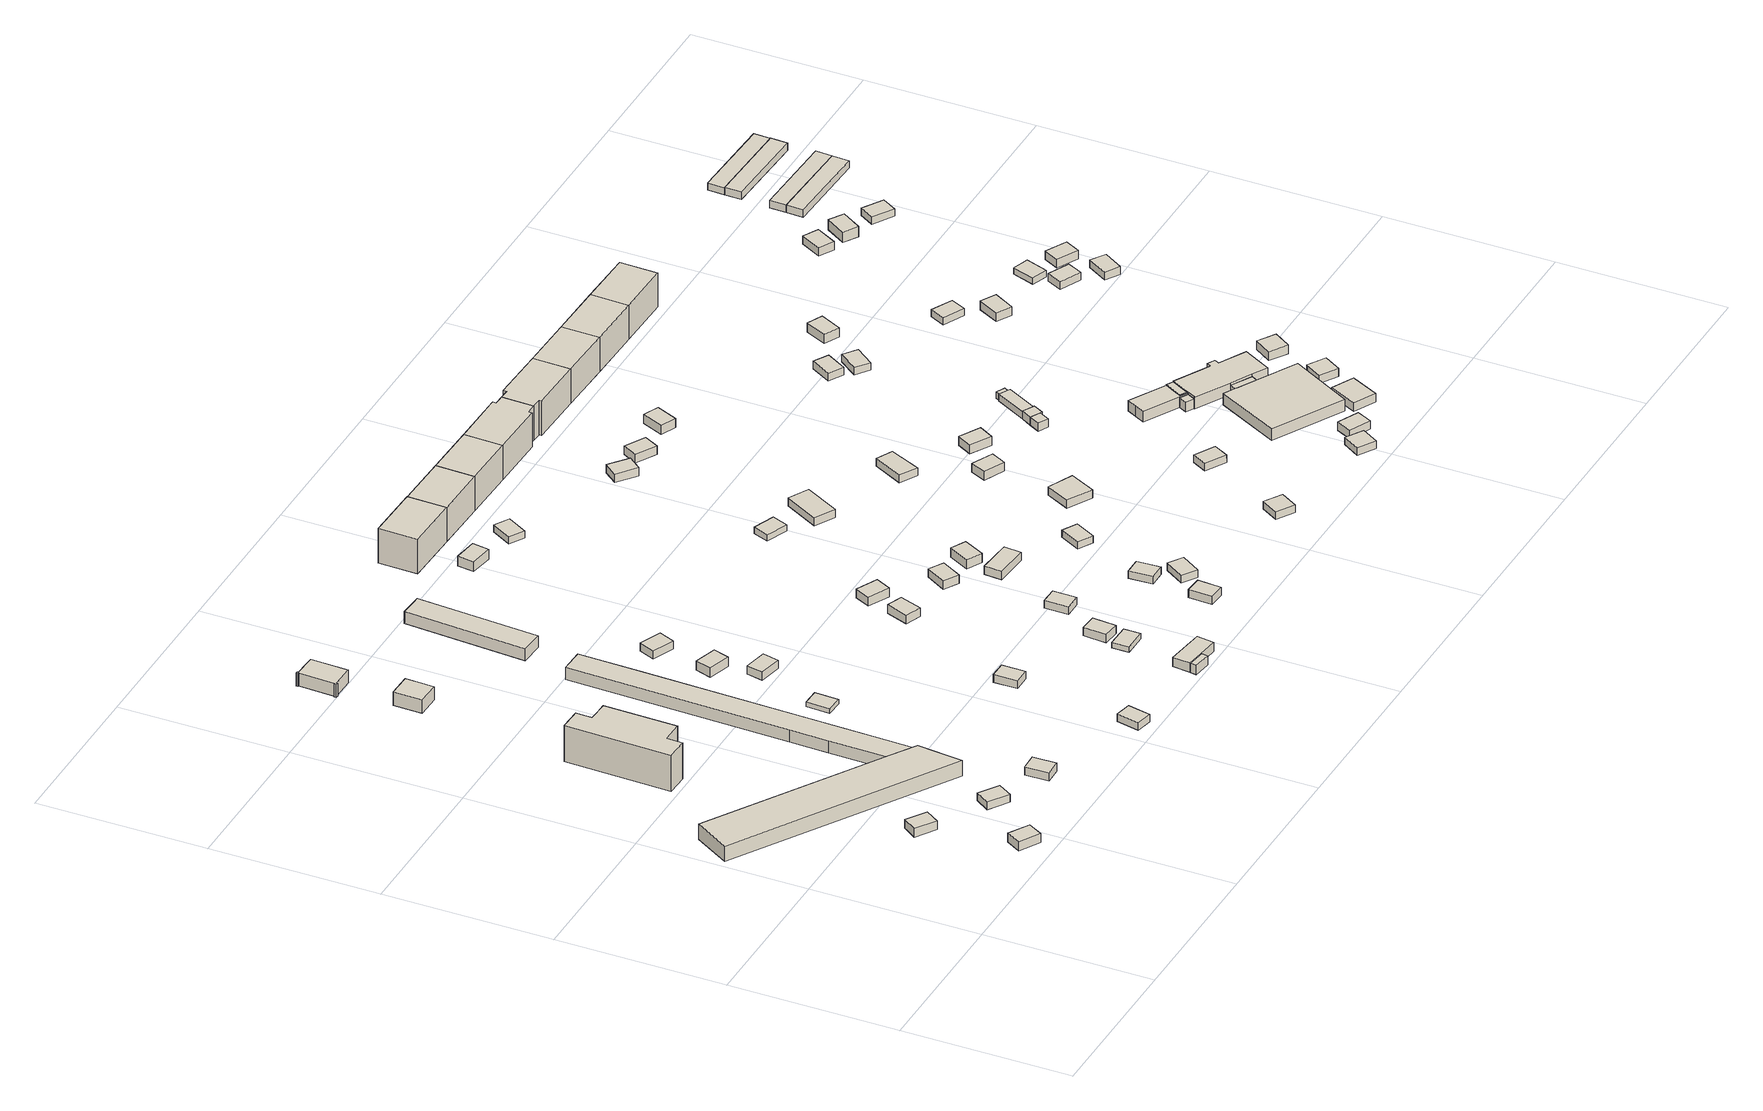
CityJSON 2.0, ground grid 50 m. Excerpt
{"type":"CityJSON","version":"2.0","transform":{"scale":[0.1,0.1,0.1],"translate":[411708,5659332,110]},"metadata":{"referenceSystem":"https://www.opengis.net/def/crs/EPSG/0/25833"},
"CityObjects":{
"building1":{"type":"Building","attributes":{"Dachtyp_tdc":"tdcFreeFormRoof","Gemeindeschluessel":14612000,"Dachneigung":22.96,"QualitaetDacherkennung":67,"Geometrietyp2DReferenz":"3000","measuredHeight":3.38,"function":"31001_9998","roofType":"5000"},"geometry":[{"type":"Solid","lod":"1","boundaries":[[[[0,1,2,3]],[[4,5,6,7]],[[3,5,4,0]],[[2,6,5,3]],[[1,7,6,2]],[[0,4,7,1]]]]}]},
"building2":{"type":"Building","attributes":{"Dachtyp_tdc":"tdcGableRoof","Gemeindeschluessel":14612000,"Dachneigung":15.91,"QualitaetDacherkennung":72,"Geometrietyp2DReferenz":"3000","measuredHeight":3.02,"function":"31001_9998","roofType":"3100"},"geometry":[{"type":"Solid","lod":"1","boundaries":[[[[8,9,10,11]],[[12,13,14,15]],[[11,13,12,8]],[[10,14,13,11]],[[9,15,14,10]],[[8,12,15,9]]]]}]},
"building3":{"type":"Building","attributes":{"name":"Straßenmeisterei Dresden-Nord","Dachtyp_tdc":"tdcPolyFlatRoof","Gemeindeschluessel":14612000,"Dachneigung":0,"QualitaetDacherkennung":73,"Geometrietyp2DReferenz":"3000","measuredHeight":4.79,"function":"31001_3010","roofType":"1000"},"geometry":[{"type":"Solid","lod":"1","boundaries":[[[[16,17,18,19,20]],[[21,22,23,24,25]],[[20,22,21,16]],[[19,23,22,20]],[[18,24,23,19]],[[17,25,24,18]],[[16,21,25,17]]]]}]},
"building4":{"type":"Building","attributes":{"Dachtyp_tdc":"tdcPolyFlatRoof","Gemeindeschluessel":14612000,"Dachneigung":3.46,"QualitaetDacherkennung":75,"Geometrietyp2DReferenz":"3000","measuredHeight":2.53,"function":"31001_9998","roofType":"2100"},"geometry":[{"type":"Solid","lod":"1","boundaries":[[[[26,27,28,29]],[[30,31,32,33]],[[29,31,30,26]],[[28,32,31,29]],[[27,33,32,28]],[[26,30,33,27]]]]}]},
"building5":{"type":"Building","attributes":{"name":"Straßenmeisterei Dresden-Nord","Dachtyp_tdc":"tdcPolyFlatRoof","Gemeindeschluessel":14612000,"Dachneigung":0,"QualitaetDacherkennung":92,"Geometrietyp2DReferenz":"3000","measuredHeight":11.45,"function":"31001_3010","roofType":"1000"},"geometry":[{"type":"Solid","lod":"1","boundaries":[[[[34,35,36,37,38,39,40,41,42,43]],[[44,45,46,47,48,49,50,51,52,53]],[[43,45,44,34]],[[42,46,45,43]],[[41,47,46,42]],[[40,48,47,41]],[[39,49,48,40]],[[38,50,49,39]],[[37,51,50,38]],[[36,52,51,37]],[[35,53,52,36]],[[34,44,53,35]]]]}]},
"building6":{"type":"Building","attributes":{"Dachtyp_tdc":"tdcGableRoof","Gemeindeschluessel":14612000,"Dachneigung":12.29,"QualitaetDacherkennung":93,"Geometrietyp2DReferenz":"3000","measuredHeight":2.96,"function":"31001_9998","roofType":"3100"},"geometry":[{"type":"Solid","lod":"1","boundaries":[[[[54,55,56,57]],[[58,59,60,61]],[[57,59,58,54]],[[56,60,59,57]],[[55,61,60,56]],[[54,58,61,55]]]]}]},
"building7":{"type":"Building","attributes":{"name":"Straßenmeisterei Dresden-Nord","Dachtyp_tdc":"tdcPolyFlatRoof","Gemeindeschluessel":14612000,"Dachneigung":3.27,"QualitaetDacherkennung":94,"Geometrietyp2DReferenz":"3000","measuredHeight":4.42,"function":"31001_3010","roofType":"2100"},"geometry":[{"type":"Solid","lod":"1","boundaries":[[[[62,63,64,65]],[[66,67,68,69]],[[65,67,66,62]],[[64,68,67,65]],[[63,69,68,64]],[[62,66,69,63]]]]}]},
"building8":{"type":"Building","attributes":{"name":"Straßenmeisterei Dresden-Nord","Dachtyp_tdc":"tdcPolyFlatRoof","Gemeindeschluessel":14612000,"Dachneigung":2.7,"QualitaetDacherkennung":98,"Geometrietyp2DReferenz":"3000","measuredHeight":3.94,"function":"31001_3010","roofType":"2100"},"geometry":[{"type":"Solid","lod":"1","boundaries":[[[[70,71,72,73,74,75,76,77,78]],[[79,21,25,80,81,82,83,84,85]],[[78,21,79,70]],[[77,25,21,78]],[[76,80,25,77]],[[75,81,80,76]],[[74,82,81,75]],[[73,83,82,74]],[[72,84,83,73]],[[71,85,84,72]],[[70,79,85,71]]]]}]},
"building9":{"type":"Building","attributes":{"Dachtyp_tdc":"tdcPolyFlatRoof","Gemeindeschluessel":14612000,"Dachneigung":0,"QualitaetDacherkennung":88,"Geometrietyp2DReferenz":"3000","measuredHeight":4.14,"function":"31001_2000","roofType":"1000"},"geometry":[{"type":"Solid","lod":"1","boundaries":[[[[86,87,88,89,90,91,92,93,94,95,96,97,98,99]],[[100,101,102,103,104,105,106,107,108,109,110,111,112,113]],[[99,101,100,86]],[[98,102,101,99]],[[97,103,102,98]],[[96,104,103,97]],[[95,105,104,96]],[[94,106,105,95]],[[93,107,106,94]],[[92,108,107,93]],[[91,109,108,92]],[[90,110,109,91]],[[89,111,110,90]],[[88,112,111,89]],[[87,113,112,88]],[[86,100,113,87]]]]}]},
"building10":{"type":"Building","attributes":{"Dachtyp_tdc":"tdcGableRoof","Gemeindeschluessel":14612000,"Dachneigung":13.43,"QualitaetDacherkennung":55,"Geometrietyp2DReferenz":"3000","measuredHeight":2.85,"function":"31001_9998","roofType":"3100"},"geometry":[{"type":"Solid","lod":"1","boundaries":[[[[114,115,116,117]],[[118,119,120,121]],[[117,119,118,114]],[[116,120,119,117]],[[115,121,120,116]],[[114,118,121,115]]]]}]},
"building11":{"type":"Building","attributes":{"Dachtyp_tdc":"tdcPolyFlatRoof","Gemeindeschluessel":14612000,"Dachneigung":6.3,"QualitaetDacherkennung":76,"Geometrietyp2DReferenz":"3000","measuredHeight":2.59,"function":"31001_9998","roofType":"2100"},"geometry":[{"type":"Solid","lod":"1","boundaries":[[[[122,123,124,125]],[[126,127,128,129]],[[125,127,126,122]],[[124,128,127,125]],[[123,129,128,124]],[[122,126,129,123]]]]}]},
"building12":{"type":"Building","attributes":{"Dachtyp_tdc":"tdcFreeFormRoof","Gemeindeschluessel":14612000,"Dachneigung":12.31,"QualitaetDacherkennung":72,"Geometrietyp2DReferenz":"3000","measuredHeight":3.12,"function":"31001_9998","roofType":"5000"},"geometry":[{"type":"Solid","lod":"1","boundaries":[[[[130,131,132,133]],[[134,135,136,137]],[[133,135,134,130]],[[132,136,135,133]],[[131,137,136,132]],[[130,134,137,131]]]]}]},
"building13":{"type":"Building","attributes":{"Dachtyp_tdc":"tdcGableRoof","Gemeindeschluessel":14612000,"Dachneigung":10.44,"QualitaetDacherkennung":80,"Geometrietyp2DReferenz":"3000","measuredHeight":2.97,"function":"31001_9998","roofType":"3100"},"geometry":[{"type":"Solid","lod":"1","boundaries":[[[[138,139,140,141]],[[142,143,144,145]],[[141,143,142,138]],[[140,144,143,141]],[[139,145,144,140]],[[138,142,145,139]]]]}]},
"building14":{"type":"Building","attributes":{"name":"Straßenmeisterei Dresden-Nord","Dachtyp_tdc":"tdcPolyFlatRoof","Gemeindeschluessel":14612000,"Dachneigung":2.6,"QualitaetDacherkennung":98,"Geometrietyp2DReferenz":"3000","measuredHeight":3.83,"function":"31001_3010","roofType":"2100"},"geometry":[{"type":"Solid","lod":"1","boundaries":[[[[146,147,148,149]],[[150,151,152,153]],[[149,151,150,146]],[[148,152,151,149]],[[147,153,152,148]],[[146,150,153,147]]]]}]},
"building15":{"type":"Building","attributes":{"Dachtyp_tdc":"tdcGableRoof","Gemeindeschluessel":14612000,"Dachneigung":13.94,"QualitaetDacherkennung":73,"Geometrietyp2DReferenz":"3000","measuredHeight":3.06,"function":"31001_9998","roofType":"3100"},"geometry":[{"type":"Solid","lod":"1","boundaries":[[[[154,155,156,157]],[[158,159,160,161]],[[157,159,158,154]],[[156,160,159,157]],[[155,161,160,156]],[[154,158,161,155]]]]}]},
"building16":{"type":"Building","attributes":{"Dachtyp_tdc":"tdcPolyFlatRoof","Gemeindeschluessel":14612000,"Dachneigung":4.65,"QualitaetDacherkennung":90,"Geometrietyp2DReferenz":"3000","measuredHeight":2.53,"function":"31001_9998","roofType":"2100"},"geometry":[{"type":"Solid","lod":"1","boundaries":[[[[162,163,164,165]],[[166,167,168,169]],[[165,167,166,162]],[[164,168,167,165]],[[163,169,168,164]],[[162,166,169,163]]]]}]},
"building17":{"type":"Building","attributes":{"Gemeindeschluessel":14612000,"Geometrietyp2DReferenz":"3000","function":"31001_9998","roofType":"9999"},"children":["building17-1","building17-2"]},
"building17-1":{"type":"BuildingPart","attributes":{"Dachtyp_tdc":"tdcGableRoof","Dachneigung":10.63,"QualitaetDacherkennung":56,"Geometrietyp2DReferenz":"3000","measuredHeight":3.1,"roofType":"3100"},"parents":["building17"],"geometry":[{"type":"Solid","lod":"1","boundaries":[[[[170,171,172,173,174]],[[175,176,177,178,179]],[[174,176,175,170]],[[173,177,176,174]],[[172,178,177,173]],[[171,179,178,172]],[[170,175,179,171]]]]}]},
"building17-2":{"type":"BuildingPart","attributes":{"Dachtyp_tdc":"tdcGableRoof","Dachneigung":13.12,"QualitaetDacherkennung":80,"Geometrietyp2DReferenz":"3000","measuredHeight":3.18,"roofType":"3100"},"parents":["building17"],"geometry":[{"type":"Solid","lod":"1","boundaries":[[[[170,174,180,181]],[[175,182,183,176]],[[181,182,175,170]],[[180,183,182,181]],[[174,176,183,180]],[[170,175,176,174]]]]}]},
"building18":{"type":"Building","attributes":{"Dachtyp_tdc":"tdcPolyFlatRoof","Gemeindeschluessel":14612000,"Dachneigung":14.77,"QualitaetDacherkennung":66,"Geometrietyp2DReferenz":"3000","measuredHeight":2.65,"function":"31001_9998","roofType":"2100"},"geometry":[{"type":"Solid","lod":"1","boundaries":[[[[184,185,186,187]],[[188,189,190,191]],[[187,189,188,184]],[[186,190,189,187]],[[185,191,190,186]],[[184,188,191,185]]]]}]},
"building19":{"type":"Building","attributes":{"Dachtyp_tdc":"tdcPolyFlatRoof","Gemeindeschluessel":14612000,"Dachneigung":10.14,"QualitaetDacherkennung":78,"Geometrietyp2DReferenz":"3000","measuredHeight":3.06,"function":"31001_9998","roofType":"2100"},"geometry":[{"type":"Solid","lod":"1","boundaries":[[[[192,193,194,195]],[[196,197,198,199]],[[195,197,196,192]],[[194,198,197,195]],[[193,199,198,194]],[[192,196,199,193]]]]}]},
"building20":{"type":"Building","attributes":{"Dachtyp_tdc":"tdcPolyFlatRoof","Gemeindeschluessel":14612000,"Dachneigung":3.34,"QualitaetDacherkennung":85,"Geometrietyp2DReferenz":"3000","measuredHeight":2.82,"function":"31001_9998","roofType":"2100"},"geometry":[{"type":"Solid","lod":"1","boundaries":[[[[200,201,202,203]],[[204,205,206,207]],[[203,205,204,200]],[[202,206,205,203]],[[201,207,206,202]],[[200,204,207,201]]]]}]},
"building21":{"type":"Building","attributes":{"Dachtyp_tdc":"tdcPolyFlatRoof","Gemeindeschluessel":14612000,"Dachneigung":4.63,"QualitaetDacherkennung":88,"Geometrietyp2DReferenz":"3000","measuredHeight":2.99,"function":"31001_9998","roofType":"2100"},"geometry":[{"type":"Solid","lod":"1","boundaries":[[[[208,209,210,211]],[[212,213,214,215]],[[211,213,212,208]],[[210,214,213,211]],[[209,215,214,210]],[[208,212,215,209]]]]}]},
"building22":{"type":"Building","attributes":{"Dachtyp_tdc":"tdcPolyFlatRoof","Gemeindeschluessel":14612000,"Dachneigung":9.44,"QualitaetDacherkennung":50,"Geometrietyp2DReferenz":"3000","measuredHeight":3.46,"function":"31001_9998","roofType":"2100"},"geometry":[{"type":"Solid","lod":"1","boundaries":[[[[216,217,218,219]],[[220,221,222,223]],[[219,221,220,216]],[[218,222,221,219]],[[217,223,222,218]],[[216,220,223,217]]]]}]},
"building23":{"type":"Building","attributes":{"Dachtyp_tdc":"tdcHipAndGableRoof","Gemeindeschluessel":14612000,"Dachneigung":48.9,"QualitaetDacherkennung":69,"Geometrietyp2DReferenz":"3000","measuredHeight":14.14,"function":"31001_9998","roofType":"5000"},"geometry":[{"type":"Solid","lod":"1","boundaries":[[[[224,225,226,227]],[[228,229,230,231]],[[227,229,228,224]],[[226,230,229,227]],[[225,231,230,226]],[[224,228,231,225]]]]}]},
"building24":{"type":"Building","attributes":{"Dachtyp_tdc":"tdcPolyFlatRoof","Gemeindeschluessel":14612000,"Dachneigung":3.36,"QualitaetDacherkennung":93,"Geometrietyp2DReferenz":"3000","measuredHeight":2.53,"function":"31001_9998","roofType":"2100"},"geometry":[{"type":"Solid","lod":"1","boundaries":[[[[232,233,234,235]],[[236,237,238,239]],[[235,237,236,232]],[[234,238,237,235]],[[233,239,238,234]],[[232,236,239,233]]]]}]},
"building25":{"type":"Building","attributes":{"Dachtyp_tdc":"tdcGableRoof","Gemeindeschluessel":14612000,"Dachneigung":10.27,"QualitaetDacherkennung":82,"Geometrietyp2DReferenz":"3000","measuredHeight":3,"function":"31001_9998","roofType":"3100"},"geometry":[{"type":"Solid","lod":"1","boundaries":[[[[240,241,242,243]],[[244,245,246,247]],[[243,245,244,240]],[[242,246,245,243]],[[241,247,246,242]],[[240,244,247,241]]]]}]},
"building26":{"type":"Building","attributes":{"Dachtyp_tdc":"tdcPolyFlatRoof","Gemeindeschluessel":14612000,"Dachneigung":3.38,"QualitaetDacherkennung":69,"Geometrietyp2DReferenz":"3000","measuredHeight":2.67,"function":"31001_9998","roofType":"2100"},"geometry":[{"type":"Solid","lod":"1","boundaries":[[[[248,249,250,251]],[[252,253,254,255]],[[251,253,252,248]],[[250,254,253,251]],[[249,255,254,250]],[[248,252,255,249]]]]}]},
"building27":{"type":"Building","attributes":{"Dachtyp_tdc":"tdcGableRoof","Gemeindeschluessel":14612000,"Dachneigung":10.22,"QualitaetDacherkennung":78,"Geometrietyp2DReferenz":"3000","measuredHeight":2.57,"function":"31001_9998","roofType":"3100"},"geometry":[{"type":"Solid","lod":"1","boundaries":[[[[256,257,258,259]],[[260,261,262,263]],[[259,261,260,256]],[[258,262,261,259]],[[257,263,262,258]],[[256,260,263,257]]]]}]},
"building28":{"type":"Building","attributes":{"Dachtyp_tdc":"tdcGableRoof","Gemeindeschluessel":14612000,"Dachneigung":49.26,"QualitaetDacherkennung":69,"Geometrietyp2DReferenz":"3000","measuredHeight":14.16,"function":"31001_9998","roofType":"3100"},"geometry":[{"type":"Solid","lod":"1","boundaries":[[[[264,265,266,267]],[[231,268,269,228]],[[267,268,231,264]],[[266,269,268,267]],[[265,228,269,266]],[[264,231,228,265]]]]}]},
"building29":{"type":"Building","attributes":{"Dachtyp_tdc":"tdcGableRoof","Gemeindeschluessel":14612000,"Dachneigung":14.54,"QualitaetDacherkennung":62,"Geometrietyp2DReferenz":"3000","measuredHeight":3.08,"function":"31001_9998","roofType":"3100"},"geometry":[{"type":"Solid","lod":"1","boundaries":[[[[270,271,272,273]],[[274,275,276,277]],[[273,275,274,270]],[[272,276,275,273]],[[271,277,276,272]],[[270,274,277,271]]]]}]},
"building30":{"type":"Building","attributes":{"Dachtyp_tdc":"tdcGableRoof","Gemeindeschluessel":14612000,"Dachneigung":12.4,"QualitaetDacherkennung":89,"Geometrietyp2DReferenz":"3000","measuredHeight":2.64,"function":"31001_9998","roofType":"3100"},"geometry":[{"type":"Solid","lod":"1","boundaries":[[[[278,279,280,281]],[[282,283,284,285]],[[281,283,282,278]],[[280,284,283,281]],[[279,285,284,280]],[[278,282,285,279]]]]}]},
"building31":{"type":"Building","attributes":{"Dachtyp_tdc":"tdcHipRoof","Gemeindeschluessel":14612000,"Dachneigung":11.64,"QualitaetDacherkennung":55,"Geometrietyp2DReferenz":"3000","measuredHeight":3.37,"function":"31001_9998","roofType":"3200"},"geometry":[{"type":"Solid","lod":"1","boundaries":[[[[286,287,288,289]],[[290,291,292,293]],[[289,291,290,286]],[[288,292,291,289]],[[287,293,292,288]],[[286,290,293,287]]]]}]},
"building32":{"type":"Building","attributes":{"Dachtyp_tdc":"tdcGableRoof","Gemeindeschluessel":14612000,"Dachneigung":22.11,"QualitaetDacherkennung":51,"Geometrietyp2DReferenz":"3000","measuredHeight":2.91,"function":"31001_9998","roofType":"3100"},"geometry":[{"type":"Solid","lod":"1","boundaries":[[[[294,295,296,297]],[[298,299,300,301]],[[297,299,298,294]],[[296,300,299,297]],[[295,301,300,296]],[[294,298,301,295]]]]}]},
"building33":{"type":"Building","attributes":{"Dachtyp_tdc":"tdcHipAndGableRoof","Gemeindeschluessel":14612000,"Dachneigung":39.84,"QualitaetDacherkennung":54,"Geometrietyp2DReferenz":"3000","measuredHeight":3.18,"function":"31001_9998","roofType":"5000"},"geometry":[{"type":"Solid","lod":"1","boundaries":[[[[302,303,304,305]],[[306,307,308,309]],[[305,307,306,302]],[[304,308,307,305]],[[303,309,308,304]],[[302,306,309,303]]]]}]},
"building34":{"type":"Building","attributes":{"Dachtyp_tdc":"tdcGableRoof","Gemeindeschluessel":14612000,"Dachneigung":48.98,"QualitaetDacherkennung":66,"Geometrietyp2DReferenz":"3000","measuredHeight":14.16,"function":"31001_9998","roofType":"3100"},"geometry":[{"type":"Solid","lod":"1","boundaries":[[[[310,311,267,266]],[[312,313,314,315]],[[266,313,312,310]],[[267,314,313,266]],[[311,315,314,267]],[[310,312,315,311]]]]}]},
"building35":{"type":"Building","attributes":{"Dachtyp_tdc":"tdcGableRoof","Gemeindeschluessel":14612000,"Dachneigung":15.81,"QualitaetDacherkennung":69,"Geometrietyp2DReferenz":"3000","measuredHeight":2.73,"function":"31001_9998","roofType":"3100"},"geometry":[{"type":"Solid","lod":"1","boundaries":[[[[316,317,318,319]],[[320,321,322,323]],[[319,321,320,316]],[[318,322,321,319]],[[317,323,322,318]],[[316,320,323,317]]]]}]},
"building36":{"type":"Building","attributes":{"Dachtyp_tdc":"tdcPolyFlatRoof","Gemeindeschluessel":14612000,"Dachneigung":0,"QualitaetDacherkennung":58,"Geometrietyp2DReferenz":"3000","measuredHeight":2.57,"function":"31001_9998","roofType":"1000"},"geometry":[{"type":"Solid","lod":"1","boundaries":[[[[324,325,326,327]],[[328,329,330,331]],[[327,329,328,324]],[[326,330,329,327]],[[325,331,330,326]],[[324,328,331,325]]]]}]},
"building37":{"type":"Building","attributes":{"Dachtyp_tdc":"tdcPolyFlatRoof","Gemeindeschluessel":14612000,"Dachneigung":5.01,"QualitaetDacherkennung":80,"Geometrietyp2DReferenz":"3000","measuredHeight":2.82,"function":"31001_9998","roofType":"2100"},"geometry":[{"type":"Solid","lod":"1","boundaries":[[[[332,333,334,335]],[[336,337,338,339]],[[335,337,336,332]],[[334,338,337,335]],[[333,339,338,334]],[[332,336,339,333]]]]}]},
"building38":{"type":"Building","attributes":{"Dachtyp_tdc":"tdcFreeFormRoof","Gemeindeschluessel":14612000,"Dachneigung":49.1,"QualitaetDacherkennung":55,"Geometrietyp2DReferenz":"3000","measuredHeight":14.21,"function":"31001_9998","roofType":"5000"},"geometry":[{"type":"Solid","lod":"1","boundaries":[[[[340,311,310,341,342,343,344,345]],[[346,347,348,349,350,351,312,315]],[[345,347,346,340]],[[344,348,347,345]],[[343,349,348,344]],[[342,350,349,343]],[[341,351,350,342]],[[310,312,351,341]],[[311,315,312,310]],[[340,346,315,311]]]]}]},
"building39":{"type":"Building","attributes":{"Dachtyp_tdc":"tdcPolyFlatRoof","Gemeindeschluessel":14612000,"Dachneigung":3.6,"QualitaetDacherkennung":75,"Geometrietyp2DReferenz":"3000","measuredHeight":2.79,"function":"31001_9998","roofType":"2100"},"geometry":[{"type":"Solid","lod":"1","boundaries":[[[[352,353,354,355]],[[356,357,358,359]],[[355,357,356,352]],[[354,358,357,355]],[[353,359,358,354]],[[352,356,359,353]]]]}]},
"building40":{"type":"Building","attributes":{"Dachtyp_tdc":"tdcGableRoof","Gemeindeschluessel":14612000,"Dachneigung":18.02,"QualitaetDacherkennung":77,"Geometrietyp2DReferenz":"3000","measuredHeight":2.94,"function":"31001_9998","roofType":"3100"},"geometry":[{"type":"Solid","lod":"1","boundaries":[[[[360,361,362,363]],[[364,365,366,367]],[[363,365,364,360]],[[362,366,365,363]],[[361,367,366,362]],[[360,364,367,361]]]]}]},
"building41":{"type":"Building","attributes":{"Dachtyp_tdc":"tdcPolyFlatRoof","Gemeindeschluessel":14612000,"Dachneigung":3.71,"QualitaetDacherkennung":74,"Geometrietyp2DReferenz":"3000","measuredHeight":2.72,"function":"31001_9998","roofType":"2100"},"geometry":[{"type":"Solid","lod":"1","boundaries":[[[[368,369,370,371]],[[372,373,374,375]],[[371,373,372,368]],[[370,374,373,371]],[[369,375,374,370]],[[368,372,375,369]]]]}]},
"building42":{"type":"Building","attributes":{"Dachtyp_tdc":"tdcPolyFlatRoof","Gemeindeschluessel":14612000,"Dachneigung":0,"QualitaetDacherkennung":63,"Geometrietyp2DReferenz":"3000","measuredHeight":2.48,"function":"31001_9998","roofType":"1000"},"geometry":[{"type":"Solid","lod":"1","boundaries":[[[[376,377,378,379]],[[380,381,382,383]],[[379,381,380,376]],[[378,382,381,379]],[[377,383,382,378]],[[376,380,383,377]]]]}]},
"building43":{"type":"Building","attributes":{"Dachtyp_tdc":"tdcPolyFlatRoof","Gemeindeschluessel":14612000,"Dachneigung":5.78,"QualitaetDacherkennung":64,"Geometrietyp2DReferenz":"3000","measuredHeight":2.95,"function":"31001_9998","roofType":"2100"},"geometry":[{"type":"Solid","lod":"1","boundaries":[[[[384,385,386,387]],[[388,389,390,391]],[[387,389,388,384]],[[386,390,389,387]],[[385,391,390,386]],[[384,388,391,385]]]]}]},
"building44":{"type":"Building","attributes":{"Dachtyp_tdc":"tdcFreeFormRoof","Gemeindeschluessel":14612000,"Dachneigung":48.99,"QualitaetDacherkennung":51,"Geometrietyp2DReferenz":"3000","measuredHeight":14.19,"function":"31001_9998","roofType":"5000"},"geometry":[{"type":"Solid","lod":"1","boundaries":[[[[392,393,394,395,396,344,343,397]],[[398,399,349,348,400,401,402,403]],[[397,399,398,392]],[[343,349,399,397]],[[344,348,349,343]],[[396,400,348,344]],[[395,401,400,396]],[[394,402,401,395]],[[393,403,402,394]],[[392,398,403,393]]]]}]},
"building45":{"type":"Building","attributes":{"Dachtyp_tdc":"tdcPolyFlatRoof","Gemeindeschluessel":14612000,"Dachneigung":5.49,"QualitaetDacherkennung":77,"Geometrietyp2DReferenz":"3000","measuredHeight":3.16,"function":"31001_9998","roofType":"2100"},"geometry":[{"type":"Solid","lod":"1","boundaries":[[[[404,405,406,407]],[[408,409,410,411]],[[407,409,408,404]],[[406,410,409,407]],[[405,411,410,406]],[[404,408,411,405]]]]}]},
"building46":{"type":"Building","attributes":{"Dachtyp_tdc":"tdcPolyFlatRoof","Gemeindeschluessel":14612000,"Dachneigung":6.04,"QualitaetDacherkennung":80,"Geometrietyp2DReferenz":"3000","measuredHeight":3.06,"function":"31001_9998","roofType":"2100"},"geometry":[{"type":"Solid","lod":"1","boundaries":[[[[412,413,414,415]],[[416,417,418,419]],[[415,417,416,412]],[[414,418,417,415]],[[413,419,418,414]],[[412,416,419,413]]]]}]},
"building47":{"type":"Building","attributes":{"Dachtyp_tdc":"tdcGableRoof","Gemeindeschluessel":14612000,"Dachneigung":10.24,"QualitaetDacherkennung":68,"Geometrietyp2DReferenz":"3000","measuredHeight":2.81,"function":"31001_9998","roofType":"3100"},"geometry":[{"type":"Solid","lod":"1","boundaries":[[[[420,421,422,423]],[[424,425,426,427]],[[423,425,424,420]],[[422,426,425,423]],[[421,427,426,422]],[[420,424,427,421]]]]}]},
"building48":{"type":"Building","attributes":{"Dachtyp_tdc":"tdcPolyFlatRoof","Gemeindeschluessel":14612000,"Dachneigung":9.35,"QualitaetDacherkennung":82,"Geometrietyp2DReferenz":"3000","measuredHeight":2.94,"function":"31001_9998","roofType":"2100"},"geometry":[{"type":"Solid","lod":"1","boundaries":[[[[428,429,430,431]],[[432,433,434,435]],[[431,433,432,428]],[[430,434,433,431]],[[429,435,434,430]],[[428,432,435,429]]]]}]},
"building49":{"type":"Building","attributes":{"Dachtyp_tdc":"tdcGableRoof","Gemeindeschluessel":14612000,"Dachneigung":49.13,"QualitaetDacherkennung":66,"Geometrietyp2DReferenz":"3000","measuredHeight":14.14,"function":"31001_9998","roofType":"3100"},"geometry":[{"type":"Solid","lod":"1","boundaries":[[[[436,437,394,393]],[[438,403,402,439]],[[393,403,438,436]],[[394,402,403,393]],[[437,439,402,394]],[[436,438,439,437]]]]}]},
"building50":{"type":"Building","attributes":{"Dachtyp_tdc":"tdcPolyFlatRoof","Gemeindeschluessel":14612000,"Dachneigung":7.14,"QualitaetDacherkennung":78,"Geometrietyp2DReferenz":"3000","measuredHeight":2.87,"function":"31001_9998","roofType":"2100"},"geometry":[{"type":"Solid","lod":"1","boundaries":[[[[428,440,441,442,443,429]],[[432,435,444,445,446,447]],[[429,435,432,428]],[[443,444,435,429]],[[442,445,444,443]],[[441,446,445,442]],[[440,447,446,441]],[[428,432,447,440]]]]}]},
"building51":{"type":"Building","attributes":{"Dachtyp_tdc":"tdcGableRoof","Gemeindeschluessel":14612000,"Dachneigung":13.67,"QualitaetDacherkennung":72,"Geometrietyp2DReferenz":"3000","measuredHeight":2.69,"function":"31001_9998","roofType":"3100"},"geometry":[{"type":"Solid","lod":"1","boundaries":[[[[448,449,450,451]],[[452,453,454,455]],[[451,453,452,448]],[[450,454,453,451]],[[449,455,454,450]],[[448,452,455,449]]]]}]},
"building52":{"type":"Building","attributes":{"Dachtyp_tdc":"tdcPolyFlatRoof","Gemeindeschluessel":14612000,"Dachneigung":0,"QualitaetDacherkennung":80,"Geometrietyp2DReferenz":"3000","measuredHeight":2.18,"function":"31001_9998","roofType":"1000"},"geometry":[{"type":"Solid","lod":"1","boundaries":[[[[456,457,458,459,460,461,462]],[[446,445,444,463,464,465,466]],[[462,445,446,456]],[[461,444,445,462]],[[460,463,444,461]],[[459,464,463,460]],[[458,465,464,459]],[[457,466,465,458]],[[456,446,466,457]]]]}]},
"building53":{"type":"Building","attributes":{"Dachtyp_tdc":"tdcPolyFlatRoof","Gemeindeschluessel":14612000,"Dachneigung":3.66,"QualitaetDacherkennung":75,"Geometrietyp2DReferenz":"3000","measuredHeight":2.88,"function":"31001_9998","roofType":"2100"},"geometry":[{"type":"Solid","lod":"1","boundaries":[[[[467,468,469,470]],[[471,472,473,474]],[[470,472,471,467]],[[469,473,472,470]],[[468,474,473,469]],[[467,471,474,468]]]]}]},
"building54":{"type":"Building","attributes":{"Dachtyp_tdc":"tdcPolyFlatRoof","Gemeindeschluessel":14612000,"Dachneigung":6.37,"QualitaetDacherkennung":60,"Geometrietyp2DReferenz":"3000","measuredHeight":2.11,"function":"31001_9998","roofType":"2100"},"geometry":[{"type":"Solid","lod":"1","boundaries":[[[[475,476,477,478]],[[479,480,481,482]],[[478,480,479,475]],[[477,481,480,478]],[[476,482,481,477]],[[475,479,482,476]]]]}]},
"building55":{"type":"Building","attributes":{"Gemeindeschluessel":14612000,"Geometrietyp2DReferenz":"3000","function":"31001_9998","roofType":"9999"},"children":["building55-1","building55-2"]},
"building55-1":{"type":"BuildingPart","attributes":{"Dachtyp_tdc":"tdcPolyFlatRoof","Dachneigung":7.06,"QualitaetDacherkennung":44,"Geometrietyp2DReferenz":"3000","measuredHeight":3.16,"roofType":"2100"},"parents":["building55"],"geometry":[{"type":"Solid","lod":"1","boundaries":[[[[483,484,485,486]],[[487,488,489,490]],[[486,488,487,483]],[[485,489,488,486]],[[484,490,489,485]],[[483,487,490,484]]]]}]},
"building55-2":{"type":"BuildingPart","attributes":{"Dachtyp_tdc":"tdcGableRoof","Dachneigung":10.11,"QualitaetDacherkennung":87,"Geometrietyp2DReferenz":"3000","measuredHeight":3.67,"roofType":"3100"},"parents":["building55"],"geometry":[{"type":"Solid","lod":"1","boundaries":[[[[491,492,493,494,495,496,497,498,499]],[[489,488,500,501,502,503,504,505,506]],[[499,488,489,491]],[[498,500,488,499]],[[497,501,500,498]],[[496,502,501,497]],[[495,503,502,496]],[[494,504,503,495]],[[493,505,504,494]],[[492,506,505,493]],[[491,489,506,492]]]]}]},
"building56":{"type":"Building","attributes":{"Dachtyp_tdc":"tdcGableRoof","Gemeindeschluessel":14612000,"Dachneigung":23.89,"QualitaetDacherkennung":63,"Geometrietyp2DReferenz":"3000","measuredHeight":3.29,"function":"31001_9998","roofType":"3100"},"geometry":[{"type":"Solid","lod":"1","boundaries":[[[[507,508,509,510]],[[511,512,513,514]],[[510,512,511,507]],[[509,513,512,510]],[[508,514,513,509]],[[507,511,514,508]]]]}]},
"building57":{"type":"Building","attributes":{"Dachtyp_tdc":"tdcGableRoof","Gemeindeschluessel":14612000,"Dachneigung":49.16,"QualitaetDacherkennung":66,"Geometrietyp2DReferenz":"3000","measuredHeight":14.18,"function":"31001_9998","roofType":"3100"},"geometry":[{"type":"Solid","lod":"1","boundaries":[[[[437,436,515,516]],[[439,517,518,438]],[[516,517,439,437]],[[515,518,517,516]],[[436,438,518,515]],[[437,439,438,436]]]]}]},
"building58":{"type":"Building","attributes":{"Gemeindeschluessel":14612000,"Geometrietyp2DReferenz":"3000","function":"31001_9998","roofType":"9999"},"children":["building58-1","building58-2"]},
"building58-1":{"type":"BuildingPart","attributes":{"Dachtyp_tdc":"tdcPolyFlatRoof","Dachneigung":0,"QualitaetDacherkennung":93,"Geometrietyp2DReferenz":"3000","measuredHeight":3.58,"roofType":"1000"},"parents":["building58"],"geometry":[{"type":"Solid","lod":"1","boundaries":[[[[519,520,521,522,523,524,525]],[[526,527,528,529,530,531,532]],[[525,527,526,519]],[[524,528,527,525]],[[523,529,528,524]],[[522,530,529,523]],[[521,531,530,522]],[[520,532,531,521]],[[519,526,532,520]]]]}]},
"building58-2":{"type":"BuildingPart","attributes":{"Dachtyp_tdc":"tdcPolyFlatRoof","Dachneigung":6.8,"QualitaetDacherkennung":74,"Geometrietyp2DReferenz":"3000","measuredHeight":3.04,"roofType":"2100"},"parents":["building58"],"geometry":[{"type":"Solid","lod":"1","boundaries":[[[[533,534,535,536,537]],[[538,527,526,532,539]],[[537,527,538,533]],[[536,526,527,537]],[[535,532,526,536]],[[534,539,532,535]],[[533,538,539,534]]]]}]},
"building59":{"type":"Building","attributes":{"Dachtyp_tdc":"tdcPolyFlatRoof","Gemeindeschluessel":14612000,"Dachneigung":16.55,"QualitaetDacherkennung":58,"Geometrietyp2DReferenz":"3000","measuredHeight":3,"function":"31001_9998","roofType":"2100"},"geometry":[{"type":"Solid","lod":"1","boundaries":[[[[540,541,542,543]],[[544,545,546,547]],[[543,545,544,540]],[[542,546,545,543]],[[541,547,546,542]],[[540,544,547,541]]]]}]},
"building60":{"type":"Building","attributes":{"Dachtyp_tdc":"tdcPolyFlatRoof","Gemeindeschluessel":14612000,"Dachneigung":3.63,"QualitaetDacherkennung":76,"Geometrietyp2DReferenz":"3000","measuredHeight":2.87,"function":"31001_9998","roofType":"2100"},"geometry":[{"type":"Solid","lod":"1","boundaries":[[[[548,549,550,551]],[[552,553,554,555]],[[551,553,552,548]],[[550,554,553,551]],[[549,555,554,550]],[[548,552,555,549]]]]}]},
"building61":{"type":"Building","attributes":{"Gemeindeschluessel":14612000,"Geometrietyp2DReferenz":"3000","function":"31001_9998","roofType":"9999"},"children":["building61-1","building61-2"]},
"building61-1":{"type":"BuildingPart","attributes":{"Dachtyp_tdc":"tdcGableRoof","Dachneigung":16,"QualitaetDacherkennung":88,"Geometrietyp2DReferenz":"3000","measuredHeight":4.58,"roofType":"3100"},"parents":["building61"],"geometry":[{"type":"Solid","lod":"1","boundaries":[[[[556,557,558,559,560,561,562,563,564,565,566,567,568,569]],[[570,571,572,573,574,575,576,538,539,577,490,506,578,579]],[[569,571,570,556]],[[568,572,571,569]],[[567,573,572,568]],[[566,574,573,567]],[[565,575,574,566]],[[564,576,575,565]],[[563,538,576,564]],[[562,539,538,563]],[[561,577,539,562]],[[560,490,577,561]],[[559,506,490,560]],[[558,578,506,559]],[[557,579,578,558]],[[556,570,579,557]]]]}]},
"building61-2":{"type":"BuildingPart","attributes":{"Dachtyp_tdc":"tdcGableRoof","Dachneigung":12.4,"QualitaetDacherkennung":53,"Geometrietyp2DReferenz":"3000","measuredHeight":3.94,"roofType":"3100"},"parents":["building61"],"geometry":[{"type":"Solid","lod":"1","boundaries":[[[[580,581,582,583,584,585]],[[586,506,505,587,503,579]],[[585,506,586,580]],[[584,505,506,585]],[[583,587,505,584]],[[582,503,587,583]],[[581,579,503,582]],[[580,586,579,581]]]]}]},
"building62":{"type":"Building","attributes":{"Dachtyp_tdc":"tdcHipAndGableRoof","Gemeindeschluessel":14612000,"Dachneigung":49.09,"QualitaetDacherkennung":66,"Geometrietyp2DReferenz":"3000","measuredHeight":14.12,"function":"31001_9998","roofType":"5000"},"geometry":[{"type":"Solid","lod":"1","boundaries":[[[[516,515,588,589]],[[590,591,592,593]],[[589,591,590,516]],[[588,592,591,589]],[[515,593,592,588]],[[516,590,593,515]]]]}]},
"building63":{"type":"Building","attributes":{"Dachtyp_tdc":"tdcPolyFlatRoof","Gemeindeschluessel":14612000,"Dachneigung":3.88,"QualitaetDacherkennung":59,"Geometrietyp2DReferenz":"3000","measuredHeight":3.02,"function":"31001_9998","roofType":"2100"},"geometry":[{"type":"Solid","lod":"1","boundaries":[[[[594,595,596,597]],[[598,599,600,601]],[[597,599,598,594]],[[596,600,599,597]],[[595,601,600,596]],[[594,598,601,595]]]]}]},
"building64":{"type":"Building","attributes":{"Dachtyp_tdc":"tdcGableRoof","Gemeindeschluessel":14612000,"Dachneigung":14.86,"QualitaetDacherkennung":73,"Geometrietyp2DReferenz":"3000","measuredHeight":3.09,"function":"31001_9998","roofType":"3100"},"geometry":[{"type":"Solid","lod":"1","boundaries":[[[[602,603,604,605]],[[606,607,608,609]],[[605,607,606,602]],[[604,608,607,605]],[[603,609,608,604]],[[602,606,609,603]]]]}]},
"building65":{"type":"Building","attributes":{"Dachtyp_tdc":"tdcPolyFlatRoof","Gemeindeschluessel":14612000,"Dachneigung":6.08,"QualitaetDacherkennung":78,"Geometrietyp2DReferenz":"3000","measuredHeight":3.13,"function":"31001_9998","roofType":"2100"},"geometry":[{"type":"Solid","lod":"1","boundaries":[[[[610,611,612,613]],[[614,615,616,617]],[[613,615,614,610]],[[612,616,615,613]],[[611,617,616,612]],[[610,614,617,611]]]]}]},
"building66":{"type":"Building","attributes":{"Dachtyp_tdc":"tdcGableRoof","Gemeindeschluessel":14612000,"Dachneigung":11.62,"QualitaetDacherkennung":55,"Geometrietyp2DReferenz":"3000","measuredHeight":2.58,"function":"31001_9998","roofType":"3100"},"geometry":[{"type":"Solid","lod":"1","boundaries":[[[[618,619,620,621]],[[622,623,624,625]],[[621,623,622,618]],[[620,624,623,621]],[[619,625,624,620]],[[618,622,625,619]]]]}]},
"building67":{"type":"Building","attributes":{"Dachtyp_tdc":"tdcPolyFlatRoof","Gemeindeschluessel":14612000,"Dachneigung":3.94,"QualitaetDacherkennung":88,"Geometrietyp2DReferenz":"3000","measuredHeight":3.04,"function":"31001_9998","roofType":"2100"},"geometry":[{"type":"Solid","lod":"1","boundaries":[[[[626,627,628,629]],[[630,631,632,633]],[[629,631,630,626]],[[628,632,631,629]],[[627,633,632,628]],[[626,630,633,627]]]]}]},
"building68":{"type":"Building","attributes":{"Dachtyp_tdc":"tdcPolyFlatRoof","Gemeindeschluessel":14612000,"Dachneigung":4.99,"QualitaetDacherkennung":80,"Geometrietyp2DReferenz":"3000","measuredHeight":2.62,"function":"31001_9998","roofType":"2100"},"geometry":[{"type":"Solid","lod":"1","boundaries":[[[[634,635,636,637]],[[638,639,640,641]],[[637,639,638,634]],[[636,640,639,637]],[[635,641,640,636]],[[634,638,641,635]]]]}]},
"building69":{"type":"Building","attributes":{"Gemeindeschluessel":14612000,"Dachtyp_tdc":"tdcPolyFlatRoof","Dachneigung":10.58,"QualitaetDacherkennung":58,"Geometrietyp2DReferenz":"3000","measuredHeight":2.54,"function":"31001_9998","roofType":"2100"},"geometry":[{"type":"Solid","lod":"1","boundaries":[[[[642,643,644,645]],[[646,647,648,649]],[[645,647,646,642]],[[644,648,647,645]],[[643,649,648,644]],[[642,646,649,643]]]]}]},
"building70":{"type":"Building","attributes":{"Dachtyp_tdc":"tdcGableRoof","Gemeindeschluessel":14612000,"Dachneigung":10.1,"QualitaetDacherkennung":66,"Geometrietyp2DReferenz":"3000","measuredHeight":2.96,"function":"31001_9998","roofType":"3100"},"geometry":[{"type":"Solid","lod":"1","boundaries":[[[[650,651,652,653]],[[654,655,656,657]],[[653,655,654,650]],[[652,656,655,653]],[[651,657,656,652]],[[650,654,657,651]]]]}]},
"building71":{"type":"Building","attributes":{"Dachtyp_tdc":"tdcPolyFlatRoof","Gemeindeschluessel":14612000,"Dachneigung":7.33,"QualitaetDacherkennung":68,"Geometrietyp2DReferenz":"3000","measuredHeight":2.81,"function":"31001_9998","roofType":"2100"},"geometry":[{"type":"Solid","lod":"1","boundaries":[[[[658,659,660,661]],[[662,663,664,665]],[[661,663,662,658]],[[660,664,663,661]],[[659,665,664,660]],[[658,662,665,659]]]]}]},
"building72":{"type":"Building","attributes":{"Dachtyp_tdc":"tdcGableRoof","Gemeindeschluessel":14612000,"Dachneigung":12.83,"QualitaetDacherkennung":86,"Geometrietyp2DReferenz":"3000","measuredHeight":3.03,"function":"31001_9998","roofType":"3100"},"geometry":[{"type":"Solid","lod":"1","boundaries":[[[[666,667,668,669]],[[670,671,672,673]],[[669,671,670,666]],[[668,672,671,669]],[[667,673,672,668]],[[666,670,673,667]]]]}]},
"building73":{"type":"Building","attributes":{"Gemeindeschluessel":14612000,"Dachtyp_tdc":"tdcPolyFlatRoof","Dachneigung":0,"QualitaetDacherkennung":85,"Geometrietyp2DReferenz":"3000","measuredHeight":3.25,"function":"31001_9998","roofType":"1000"},"geometry":[{"type":"Solid","lod":"1","boundaries":[[[[674,675,676,677]],[[678,679,680,681]],[[677,679,678,674]],[[676,680,679,677]],[[675,681,680,676]],[[674,678,681,675]]]]}]},
"building74":{"type":"Building","attributes":{"Dachtyp_tdc":"tdcGableRoof","Gemeindeschluessel":14612000,"Dachneigung":10.62,"QualitaetDacherkennung":85,"Geometrietyp2DReferenz":"3000","measuredHeight":2.6,"function":"31001_9998","roofType":"3100"},"geometry":[{"type":"Solid","lod":"1","boundaries":[[[[682,683,684,685]],[[686,687,688,689]],[[685,687,686,682]],[[684,688,687,685]],[[683,689,688,684]],[[682,686,689,683]]]]}]},
"building75":{"type":"Building","attributes":{"Dachtyp_tdc":"tdcPolyFlatRoof","Gemeindeschluessel":14612000,"Dachneigung":2.65,"QualitaetDacherkennung":89,"Geometrietyp2DReferenz":"3000","measuredHeight":2.38,"function":"31001_2463","roofType":"2100"},"geometry":[{"type":"Solid","lod":"1","boundaries":[[[[690,691,692,693]],[[694,695,696,697]],[[693,695,694,690]],[[692,696,695,693]],[[691,697,696,692]],[[690,694,697,691]]]]}]},
"building76":{"type":"Building","attributes":{"Dachtyp_tdc":"tdcPolyFlatRoof","Gemeindeschluessel":14612000,"Dachneigung":2.82,"QualitaetDacherkennung":88,"Geometrietyp2DReferenz":"3000","measuredHeight":2.38,"function":"31001_2463","roofType":"2100"},"geometry":[{"type":"Solid","lod":"1","boundaries":[[[[698,699,691,690]],[[700,694,697,701]],[[690,694,700,698]],[[691,697,694,690]],[[699,701,697,691]],[[698,700,701,699]]]]}]},
"building77":{"type":"Building","attributes":{"Dachtyp_tdc":"tdcPolyFlatRoof","Gemeindeschluessel":14612000,"Dachneigung":2.86,"QualitaetDacherkennung":82,"Geometrietyp2DReferenz":"3000","measuredHeight":2.36,"function":"31001_2463","roofType":"2100"},"geometry":[{"type":"Solid","lod":"1","boundaries":[[[[702,703,704,705]],[[706,707,708,709]],[[705,707,706,702]],[[704,708,707,705]],[[703,709,708,704]],[[702,706,709,703]]]]}]},
"building78":{"type":"Building","attributes":{"Dachtyp_tdc":"tdcPolyFlatRoof","Gemeindeschluessel":14612000,"Dachneigung":0,"QualitaetDacherkennung":84,"Geometrietyp2DReferenz":"3000","measuredHeight":2.25,"function":"31001_2463","roofType":"1000"},"geometry":[{"type":"Solid","lod":"1","boundaries":[[[[710,711,712,713]],[[706,709,714,715]],[[713,709,706,710]],[[712,714,709,713]],[[711,715,714,712]],[[710,706,715,711]]]]}]}
},
"vertices":[
[444,40,41],[469,83,41],[409,118,41],[383,75,41],[444,40,13],[383,75,13],[409,118,13],[469,83,13],
[384,310,39],[412,352,39],[354,390,39],[326,349,39],[384,310,12],[326,349,12],[354,390,12],[412,352,12],
[648,492,65],[578,537,65],[69,851,65],[4,745,65],[634,356,65],[648,492,17],[634,356,17],[4,745,17],[69,851,17],[578,537,17],
[525,232,36],[583,194,36],[610,236,36],[552,274,36],[525,232,12],[552,274,12],[610,236,12],[583,194,12],
[315,1275,130],[315,1298,130],[316,1323,130],[251,1325,130],[243,1012,130],[309,1011,130],[310,1057,130],[374,1056,130],[378,1273,130],[346,1274,130],[315,1275,16],[346,1274,16],[378,1273,16],[374,1056,16],[310,1057,16],[309,1011,16],[243,1012,16],[251,1325,16],[316,1323,16],[315,1298,16],
[768,218,35],[718,216,35],[720,146,35],[770,148,35],[768,218,9],[770,148,9],[720,146,9],[718,216,9],
[368,1840,59],[298,1842,59],[296,1757,59],[366,1755,59],[368,1840,17],[366,1755,17],[296,1757,17],[298,1842,17],
[653,715,55],[656,831,55],[667,1304,55],[671,1485,55],[600,1487,55],[585,832,55],[582,717,55],[578,537,55],[648,492,55],[653,715,17],[582,717,17],[585,832,17],[600,1487,17],[671,1485,17],[667,1304,17],[656,831,17],
[275,1992,57],[275,1995,57],[343,1993,57],[347,2104,57],[318,2105,57],[283,2106,57],[279,2107,57],[279,2110,57],[273,2110,57],[273,2104,57],[276,2104,57],[272,1998,57],[269,1999,57],[268,1993,57],[275,1992,16],[268,1993,16],[269,1999,16],[272,1998,16],[276,2104,16],[273,2104,16],[273,2110,16],[279,2110,16],[279,2107,16],[283,2106,16],[318,2105,16],[347,2104,16],[343,1993,16],[275,1995,16],
[762,800,23],[812,798,23],[815,868,23],[765,870,23],[762,800,9],[765,870,9],[815,868,9],[812,798,9],
[1091,31,27],[1105,99,27],[1057,109,27],[1042,41,27],[1091,31,4],[1042,41,4],[1057,109,4],[1105,99,4],
[857,1179,43],[790,1199,43],[775,1151,43],[842,1131,43],[857,1179,14],[842,1131,14],[775,1151,14],[790,1199,14],
[826,1025,36],[894,1011,36],[905,1060,36],[836,1074,36],[826,1025,10],[836,1074,10],[905,1060,10],[894,1011,10],
[656,1979,56],[632,1618,56],[703,1614,56],[726,1975,56],[656,1979,19],[726,1975,19],[703,1614,19],[632,1618,19],
[855,1297,39],[874,1343,39],[810,1370,39],[790,1324,39],[855,1297,13],[790,1324,13],[810,1370,13],[874,1343,13],
[1087,481,26],[1087,411,26],[1137,411,26],[1137,481,26],[1087,481,2],[1137,481,2],[1137,411,2],[1087,411,2],
[1402,29,31],[1464,22,31],[1471,74,31],[1355,89,31],[1349,36,31],[1402,29,2],[1349,36,2],[1355,89,2],[1471,74,2],[1464,22,2],
[1346,17,31],[1400,10,31],[1400,10,2],[1346,17,2],
[1432,218,22],[1432,268,22],[1362,269,22],[1362,219,22],[1432,218,5],[1362,219,5],[1362,269,5],[1432,268,5],
[1383,362,30],[1378,292,30],[1428,288,30],[1433,358,30],[1383,362,4],[1433,358,4],[1428,288,4],[1378,292,4],
[1277,783,35],[1301,848,35],[1254,866,35],[1230,800,35],[1277,783,8],[1230,800,8],[1254,866,8],[1301,848,8],
[1327,896,35],[1349,941,35],[1286,971,35],[1264,926,35],[1327,896,7],[1264,926,7],[1286,971,7],[1349,941,7],
[966,1925,41],[1035,1915,41],[1042,1965,41],[972,1974,41],[966,1925,10],[972,1974,10],[1042,1965,10],[1035,1915,10],
[1063,2050,117],[1065,2165,117],[897,2169,117],[895,2054,117],[1063,2050,9],[895,2054,9],[897,2169,9],[1065,2165,9],
[1455,508,29],[1455,438,29],[1505,438,29],[1505,508,29],[1455,508,5],[1505,508,5],[1505,438,5],[1455,438,5],
[1452,842,35],[1416,782,35],[1460,757,35],[1495,817,35],[1452,842,9],[1495,817,9],[1460,757,9],[1416,782,9],
[1663,190,29],[1659,120,29],[1709,117,29],[1713,187,29],[1663,190,4],[1713,187,4],[1709,117,4],[1659,120,4],
[1161,1960,29],[1126,1900,29],[1169,1874,29],[1205,1935,29],[1161,1960,7],[1205,1935,7],[1169,1874,7],[1126,1900,7],
[1065,2165,116],[1063,2050,116],[1227,2046,116],[1230,2161,116],[1230,2161,9],[1227,2046,9],
[1528,716,34],[1524,664,34],[1628,656,34],[1632,708,34],[1528,716,8],[1632,708,8],[1628,656,8],[1524,664,8],
[1678,299,29],[1728,300,29],[1725,370,29],[1675,369,29],[1678,299,6],[1675,369,6],[1725,370,6],[1728,300,6],
[1530,768,37],[1575,745,37],[1607,807,37],[1563,830,37],[1530,768,8],[1563,830,8],[1607,807,8],[1575,745,8],
[1712,234,31],[1754,206,31],[1792,265,31],[1750,292,31],[1712,234,7],[1750,292,7],[1792,265,7],[1754,206,7],
[1492,1270,27],[1510,1317,27],[1445,1342,27],[1427,1296,27],[1492,1270,7],[1427,1296,7],[1445,1342,7],[1510,1317,7],
[1391,2043,116],[1394,2157,116],[1391,2043,8],[1227,2046,8],[1230,2161,8],[1394,2157,8],
[1771,607,31],[1738,546,31],[1782,522,31],[1815,583,31],[1771,607,9],[1815,583,9],[1782,522,9],[1738,546,9],
[1547,1216,31],[1606,1184,31],[1662,1287,31],[1603,1318,31],[1547,1216,5],[1603,1318,5],[1662,1287,5],[1606,1184,5],
[1596,1771,30],[1542,1815,30],[1510,1775,30],[1565,1732,30],[1596,1771,4],[1565,1732,4],[1510,1775,4],[1542,1815,4],
[1565,2155,116],[1563,2039,116],[1563,2049,116],[1593,2049,116],[1595,2143,116],[1564,2144,116],[1565,2155,8],[1564,2144,8],[1595,2143,8],[1593,2049,8],[1563,2049,8],[1563,2039,8],
[1940,727,31],[1905,656,31],[1977,616,31],[2015,692,31],[1940,727,5],[2015,692,5],[1977,616,5],[1905,656,5],
[2084,137,34],[2135,105,34],[2166,156,34],[2115,188,34],[2084,137,10],[2115,188,10],[2166,156,10],[2135,105,10],
[1615,1766,31],[1676,1732,31],[1700,1776,31],[1639,1810,31],[1615,1766,5],[1639,1810,5],[1700,1776,5],[1676,1732,5],
[1919,1167,29],[1871,1191,29],[1826,1103,29],[1877,1074,29],[1919,1167,5],[1877,1074,5],[1826,1103,5],[1871,1191,5],
[1930,907,33],[1993,878,33],[2015,923,33],[1951,953,33],[1930,907,6],[1951,953,6],[2015,923,6],[1993,878,6],
[1623,2040,116],[1792,2036,116],[1795,2148,116],[1625,2153,116],[1624,2142,116],[1623,2048,116],[1623,2040,8],[1623,2048,8],[1624,2142,8],[1625,2153,8],[1795,2148,8],[1792,2036,8],
[1840,1807,32],[1794,1827,32],[1766,1763,32],[1812,1743,32],[1840,1807,4],[1812,1743,4],[1766,1763,4],[1794,1827,4],
[2113,1004,33],[2052,1038,33],[2028,995,33],[2088,960,33],[2113,1004,5],[2088,960,5],[2028,995,5],[2052,1038,5],
[2215,404,30],[2276,370,30],[2300,414,30],[2239,448,30],[2215,404,7],[2239,448,7],[2300,414,7],[2276,370,7],
[2246,894,31],[2217,909,31],[2200,878,31],[2229,863,31],[2246,894,5],[2229,863,5],[2200,878,5],[2217,909,5],
[1959,2032,116],[1961,2144,116],[1959,2032,8],[1961,2144,8],
[2251,891,31],[2268,922,31],[2261,925,31],[2234,940,31],[2234,940,5],[2261,925,5],[2268,922,5],[2251,891,5],
[2450,75,31],[2502,44,31],[2533,95,31],[2482,126,31],[2450,75,8],[2482,126,8],[2533,95,8],[2502,44,8],
[2268,922,27],[2318,1015,27],[2311,1019,27],[2286,1032,27],[2285,1033,27],[2234,940,27],[2261,925,27],[2285,1033,5],[2286,1032,5],[2311,1019,5],[2318,1015,5],
[2577,97,34],[2598,142,34],[2535,172,34],[2513,126,34],[2577,97,8],[2513,126,8],[2535,172,8],[2598,142,8],
[2286,1032,26],[2311,1019,26],[2318,1031,26],[2292,1044,26],[2286,1032,6],[2292,1044,6],[2318,1031,6],[2311,1019,6],
[2446,569,36],[2470,556,36],[2482,579,36],[2458,592,36],[2446,569,6],[2458,592,6],[2482,579,6],[2470,556,6],
[2482,579,39],[2484,583,39],[2464,594,39],[2477,619,39],[2493,647,39],[2386,706,39],[2370,677,39],[2355,648,39],[2458,592,39],[2355,648,6],[2370,677,6],[2386,706,6],[2493,647,6],[2477,619,6],[2464,594,6],[2484,583,6],
[2222,1451,29],[2257,1511,29],[2214,1536,29],[2179,1476,29],[2222,1451,5],[2179,1476,5],[2214,1536,5],[2257,1511,5],
[2128,2028,116],[2131,2140,116],[2131,2140,8],[2128,2028,8],
[2556,473,42],[2557,474,42],[2518,494,42],[2420,308,42],[2628,195,42],[2729,379,42],[2617,440,42],[2556,473,6],[2617,440,6],[2729,379,6],[2628,195,6],[2420,308,6],[2518,494,6],[2557,474,6],
[2631,464,35],[2570,498,35],[2557,474,35],[2556,473,35],[2617,440,35],[2631,464,6],[2570,498,6],
[2273,1397,28],[2316,1453,28],[2276,1483,28],[2234,1427,28],[2273,1397,5],[2234,1427,5],[2276,1483,5],[2316,1453,5],
[2699,140,34],[2740,223,34],[2675,255,34],[2634,172,34],[2699,140,7],[2634,172,7],[2675,255,7],[2740,223,7],
[2618,579,43],[2513,636,43],[2490,594,43],[2484,583,43],[2470,556,43],[2468,553,43],[2570,498,43],[2631,464,43],[2675,440,43],[2697,481,43],[2720,523,43],[2641,566,43],[2648,580,43],[2625,592,43],[2618,579,6],[2625,592,6],[2648,580,6],[2641,566,6],[2720,523,6],[2697,481,6],[2675,440,6],[2468,553,6],[2490,594,6],[2513,636,6],
[2493,599,41],[2513,636,41],[2493,647,41],[2472,610,41],[2464,594,41],[2484,583,41],[2493,599,6],[2472,610,6],
[2297,2024,116],[2300,2136,116],[2131,2140,9],[2300,2136,9],[2297,2024,9],[2128,2028,9],
[2377,1538,35],[2408,1601,35],[2362,1623,35],[2332,1560,35],[2377,1538,6],[2332,1560,6],[2362,1623,6],[2408,1601,6],
[2747,361,32],[2716,310,32],[2767,279,32],[2798,330,32],[2747,361,6],[2798,330,6],[2767,279,6],[2716,310,6],
[2808,444,34],[2840,494,34],[2790,527,34],[2757,476,34],[2808,444,6],[2757,476,6],[2790,527,6],[2840,494,6],
[2610,1286,27],[2631,1331,27],[2568,1362,27],[2546,1317,27],[2610,1286,5],[2546,1317,5],[2568,1362,5],[2631,1331,5],
[2618,1198,34],[2661,1173,34],[2695,1235,34],[2651,1259,34],[2618,1198,6],[2651,1259,6],[2695,1235,6],[2661,1173,6],
[2911,1127,30],[2848,1157,30],[2826,1112,30],[2890,1082,30],[2911,1127,6],[2890,1082,6],[2826,1112,6],[2848,1157,6],
[2837,1251,28],[2815,1185,28],[2862,1169,28],[2885,1235,28],[2837,1251,8],[2885,1235,8],[2862,1169,8],[2815,1185,8],
[2739,1724,34],[2773,1785,34],[2729,1809,34],[2695,1748,34],[2739,1724,8],[2695,1748,8],[2729,1809,8],[2773,1785,8],
[2995,1059,30],[2953,1086,30],[2916,1026,30],[2958,1000,30],[2995,1059,6],[2958,1000,6],[2916,1026,6],[2953,1086,6],
[2976,1130,33],[2999,1175,33],[2937,1207,33],[2914,1163,33],[2976,1130,6],[2914,1163,6],[2937,1207,6],[2999,1175,6],
[2859,1751,41],[2817,1777,41],[2779,1718,41],[2821,1692,41],[2859,1751,9],[2821,1692,9],[2779,1718,9],[2817,1777,9],
[2950,1649,31],[2976,1692,31],[2916,1729,31],[2890,1686,31],[2950,1649,8],[2890,1686,8],[2916,1729,8],[2976,1692,8],
[3106,1903,31],[2845,1912,31],[2843,1862,31],[3104,1853,31],[3106,1903,8],[3104,1853,8],[2843,1862,8],[2845,1912,8],
[3108,1952,31],[2846,1961,31],[3108,1952,8],[2846,1961,8],
[3112,2084,31],[2851,2093,31],[2850,2044,31],[3110,2034,31],[3112,2084,8],[3110,2034,8],[2850,2044,8],[2851,2093,8],
[3112,2084,30],[3114,2133,30],[2853,2143,30],[2851,2093,30],[2853,2143,8],[3114,2133,8]
]}
